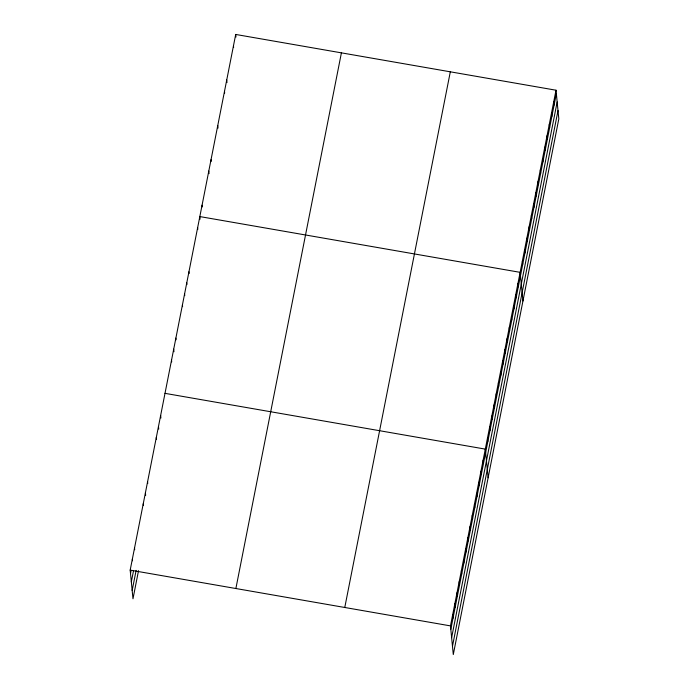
<?xml version="1.0" encoding="UTF-8"?>
<svg xmlns="http://www.w3.org/2000/svg" width="689" height="689" viewBox="0 0 689 689"><rect width="100%" height="100%" fill="white"/><g stroke="black" fill="none" stroke-linecap="round" stroke-linejoin="round"><path stroke-width="1.03" d="M138.523 570.656L132.986 598.784L130.178 570.122L235.707 34.45L556.014 90.216L558.822 118.878L453.293 654.55L450.477 625.888L556.014 90.216M130.514 573.558L131.108 570.544M131.332 581.886L133.502 570.836M132.167 590.456L136.129 570.371M235.879 588.518L341.408 52.855M344.776 607.483L450.313 71.82M450.821 629.333L556.35 93.661M451.631 637.652L557.168 101.981M452.475 646.23L558.012 110.559M164.998 393.35L485.306 449.116L488.113 477.778M130.178 570.122L450.477 625.888M553.775 101.602L554.111 105.047M551.527 112.987L551.863 116.424M549.288 124.364L549.624 127.809M547.04 135.75L547.385 139.195M544.801 147.136L545.137 150.572M542.562 158.513L542.898 161.958M540.314 169.899L540.65 173.344M538.075 181.285L538.41 184.721M535.835 192.67L536.171 196.107M533.587 204.047L533.923 207.492M531.348 215.433L531.684 218.869M529.1 226.819L529.445 230.255M526.861 238.196L527.197 241.641M524.622 249.582L524.958 253.018M522.374 260.967L522.71 264.404M522.942 301.007L520.135 272.344L199.827 216.579L200.077 219.162M517.956 283.394L518.292 286.839M515.777 294.444L516.121 297.881M513.606 305.494L513.942 308.93M511.427 316.535L511.763 319.98M509.249 327.585L509.584 331.03M507.07 338.635L507.414 342.08M504.899 349.685L505.235 353.121M502.72 360.735L503.056 364.171M500.541 371.776L500.877 375.221M498.371 382.826L498.707 386.271M496.192 393.875L496.528 397.32M494.013 404.925L494.349 408.362M491.834 415.975L492.179 419.412M489.664 427.016L490 430.461M487.485 438.066L487.821 441.511M483.127 460.166L483.471 463.602M480.956 471.216L481.292 474.652M478.777 482.266L479.113 485.702M476.599 493.307L476.934 496.752M474.42 504.357L474.764 507.802M472.249 515.406L472.585 518.851M470.07 526.456L470.406 529.893M467.891 537.506L468.227 540.943M465.721 548.547L466.057 551.992M463.542 559.597L463.878 563.042M461.363 570.647L461.699 574.092M459.184 581.697L459.529 585.133M457.014 592.747L457.35 596.183M454.835 603.788L455.171 607.233M452.656 614.838L452.992 618.283M235.707 34.45L235.965 37.034M233.468 45.836L233.631 47.55M226.741 79.984L226.991 82.559M224.493 91.361L224.666 93.084M217.767 125.51L218.025 128.094M211.041 159.659L211.213 161.381M208.801 171.044L209.051 173.628M202.066 205.193L202.239 206.915M197.648 227.628L197.821 229.342M188.941 271.819L189.113 273.542M186.771 282.869L186.934 284.583M184.592 293.91L184.755 295.633M182.413 304.96L182.585 306.683M175.884 338.11L176.057 339.823M173.706 349.151L173.964 351.734M171.535 360.201L171.699 361.923M160.649 415.441L160.899 418.025M158.47 426.491L158.728 429.075M156.291 437.541L156.463 439.263M147.584 481.732L147.756 483.454M145.413 492.781L145.663 495.365M143.234 503.831L143.407 505.545M134.527 548.022L134.7 549.744M132.348 559.072L132.521 560.794"/></g></svg>
